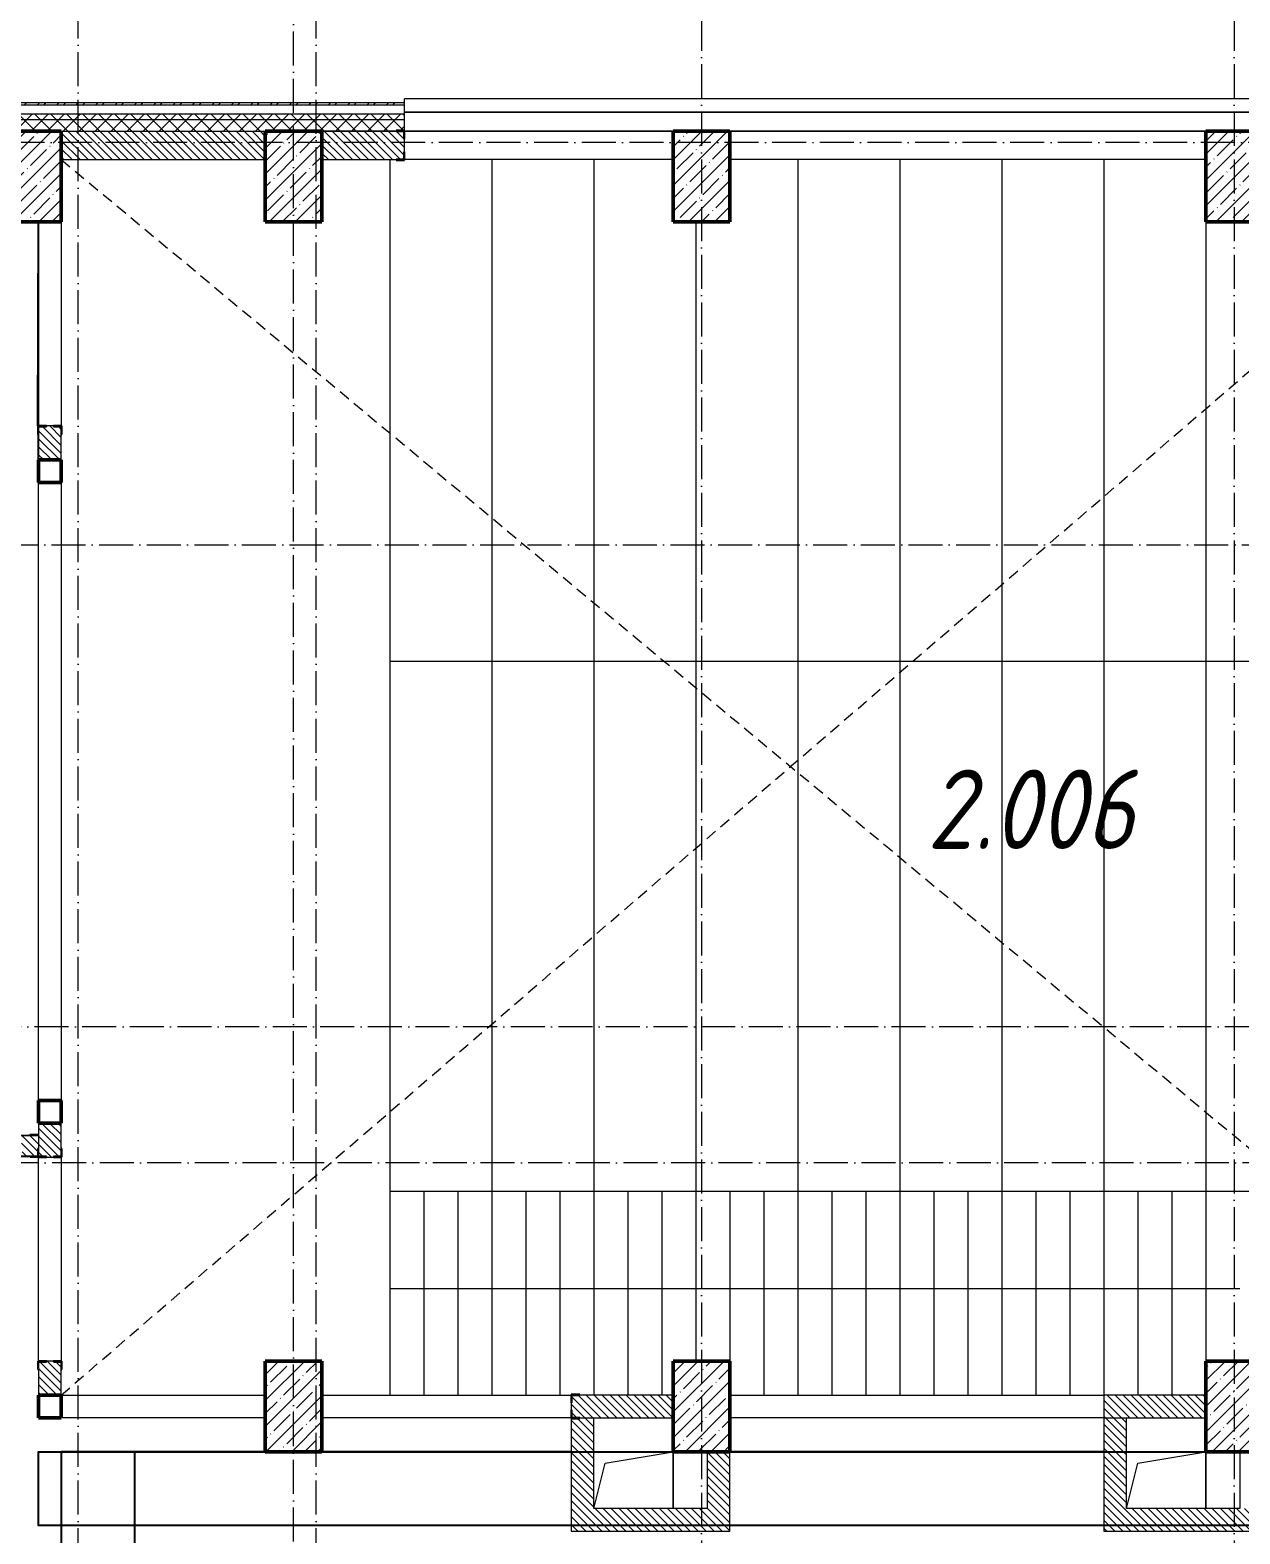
# Model space of a CAD drawing. Header units: millimetres. Extents: x -12989 to 629078, y -109036 to 555275.
# Drawn here: x 50585 to 61260, y 137020 to 150287 of the extents above; entities that cross this region are included whole.
import ezdxf

# ---------------------------------------------------------------- set-up
doc = ezdxf.new("R2010")
doc.units = ezdxf.units.MM
doc.linetypes.add('200_ШТРИХ_ш1п0_6_', pattern=[160, 100, -60])
doc.linetypes.add('50_200_ШТРИХ_1Т_ш5_п1_п1_', pattern=[700, 500, -100, 0, -100])
for name, color, linetype, lineweight in [('A-DETL-____-OTLN-3', 7, '200_ШТРИХ_ш1п0_6_', 9), ('A-FLOR-____-OTLN', 7, 'Continuous', 9), ('A-GENM-____-MCUT', 7, 'Continuous', 25), ('A-GENM-____-OTLN', 7, 'Continuous', 9), ('A-GENM-____-OTLN-1', 7, 'Continuous', 25), ('A-GLAZ-____-OTLN', 7, 'Continuous', 9), ('A-WALL-____-MCUT', 7, 'Continuous', 13), ('A-WALL-____-MCUT-1', 7, 'Continuous', 9), ('A-WALL-____-OTLN', 7, 'Continuous', 9), ('A-WALL-____-PATT-1', 7, 'Continuous', 9), ('A-WALL-FNSH-MCUT-1', 7, 'Continuous', 9), ('I-WALL-____-OTLN', 7, 'Continuous', 9), ('S-COLS-____-MCUT', 7, 'Continuous', 50), ('S-COLS-____-OTLN', 7, 'Continuous', 9), ('S-GRID-____-OTLN-1', 7, '50_200_ШТРИХ_1Т_ш5_п1_п1_', 9), ('S-STRS-____-OTLN-1', 7, 'Continuous', 9), ('Марки помещений', 7, 'Continuous', 9)]:
    doc.layers.add(name, color=color, linetype=linetype, lineweight=lineweight)
doc.styles.add('ISOCPEUR_I_2', font='isocpeui.ttf', dxfattribs={"width": 0.85, "height": 2.3})
pattern_1 = [(45, (43259.71, 63713.66), (-70.71068, 70.71068), []), (135, (43259.71, 63713.66), (-70.71068, -70.71068), [])]
pattern_2 = [(135, (43259.71, 63713.66), (-35.35534, -35.35534), [])]

# ---------------------------------------------------------------- blocks, each defined once
blk = doc.blocks.new('BSC_Колонна _Прямоугольная - 500х800-25984396-АР1_План отверстий 2 этажа в осях 1-64_Ю-ЯЯ')
at = {"layer": 'S-COLS-____-OTLN'}
h = blk.add_hatch(dxfattribs=at)
h.set_pattern_fill('FP_14', color=256, style=0, pattern_type=2)
h.set_pattern_definition([(45, (-9650, -85281.04), (-114.04925, 114.04925), []), (45, (-9535.95, -85281.04), (-114.04925, 114.04925), [201.613, -40.323, 3.353, -36.97])])
h.paths.add_polyline_path([(-250, -400), (250, -400), (250, 400), (-250, 400)], flags=0)
at = {"layer": 'S-COLS-____-MCUT'}
for p, q in [((250, 400), (-250, 400)), ((-250, 400), (-250, -400)), ((250, -400), (250, 400)), ((-250, -400), (250, -400))]:
    blk.add_line(p, q, dxfattribs=at)
blk = doc.blocks.new('BSC_Колонна _Прямоугольная - 500х800-V9-АР1_План отверстий 2 этажа в осях 1-64_Ю-ЯЯ')
at = {"layer": 'S-COLS-____-OTLN'}
h = blk.add_hatch(dxfattribs=at)
h.set_pattern_fill('FP_15', color=256, style=0, pattern_type=2)
h.set_pattern_definition([(45, (-9650, -74431.04), (-114.04925, 114.04925), []), (45, (-9535.95, -74431.04), (-114.04925, 114.04925), [201.613, -40.323, 3.353, -36.97])])
h.paths.add_polyline_path([(-250, -400), (250, -400), (250, 400), (-250, 400)], flags=0)
at = {"layer": 'S-COLS-____-MCUT'}
for p, q in [((250, 400), (-250, 400)), ((-250, 400), (-250, -400)), ((250, -400), (250, 400)), ((-250, -400), (250, -400))]:
    blk.add_line(p, q, dxfattribs=at)
blk = doc.blocks.new('BSC_Колонна _Прямоугольная - 500х800-V63-АР1_План отверстий 2 этажа в осях 1-64_Ю-ЯЯ')
at = {"layer": 'S-COLS-____-OTLN'}
h = blk.add_hatch(dxfattribs=at)
h.set_pattern_fill('FP_74', color=256, style=0, pattern_type=2)
h.set_pattern_definition([(45, (-13250, -85281.04), (-114.04925, 114.04925), []), (45, (-13135.95, -85281.04), (-114.04925, 114.04925), [201.613, -40.323, 3.353, -36.97])])
h.paths.add_polyline_path([(-250, -400), (250, -400), (250, 400), (-250, 400)], flags=0)
at = {"layer": 'S-COLS-____-MCUT'}
for p, q in [((250, 400), (-250, 400)), ((-250, 400), (-250, -400)), ((250, -400), (250, 400)), ((-250, -400), (250, -400))]:
    blk.add_line(p, q, dxfattribs=at)
blk = doc.blocks.new('BSC_Колонна _Прямоугольная - 500х800-V64-АР1_План отверстий 2 этажа в осях 1-64_Ю-ЯЯ')
at = {"layer": 'S-COLS-____-OTLN'}
h = blk.add_hatch(dxfattribs=at)
h.set_pattern_fill('FP_75', color=256, style=0, pattern_type=2)
h.set_pattern_definition([(45, (-17950, -85281.04), (-114.04925, 114.04925), []), (45, (-17835.95, -85281.04), (-114.04925, 114.04925), [201.613, -40.323, 3.353, -36.97])])
h.paths.add_polyline_path([(-250, -400), (250, -400), (250, 400), (-250, 400)], flags=0)
at = {"layer": 'S-COLS-____-MCUT'}
for p, q in [((250, 400), (-250, 400)), ((-250, 400), (-250, -400)), ((250, -400), (250, 400)), ((-250, -400), (250, -400))]:
    blk.add_line(p, q, dxfattribs=at)
blk = doc.blocks.new('BSC_Колонна _Прямоугольная - 500х800-V65-АР1_План отверстий 2 этажа в осях 1-64_Ю-ЯЯ')
at = {"layer": 'S-COLS-____-OTLN'}
h = blk.add_hatch(dxfattribs=at)
h.set_pattern_fill('FP_76', color=256, style=0, pattern_type=2)
h.set_pattern_definition([(45, (-13250, -74431.04), (-114.04925, 114.04925), []), (45, (-13135.95, -74431.04), (-114.04925, 114.04925), [201.613, -40.323, 3.353, -36.97])])
h.paths.add_polyline_path([(-250, -400), (250, -400), (250, 400), (-250, 400)], flags=0)
at = {"layer": 'S-COLS-____-MCUT'}
for p, q in [((250, 400), (-250, 400)), ((-250, 400), (-250, -400)), ((250, -400), (250, 400)), ((-250, -400), (250, -400))]:
    blk.add_line(p, q, dxfattribs=at)
blk = doc.blocks.new('BSC_Колонна _Прямоугольная - 500х800-V66-АР1_План отверстий 2 этажа в осях 1-64_Ю-ЯЯ')
at = {"layer": 'S-COLS-____-OTLN'}
h = blk.add_hatch(dxfattribs=at)
h.set_pattern_fill('FP_77', color=256, style=0, pattern_type=2)
h.set_pattern_definition([(45, (-17950, -74431.04), (-114.04925, 114.04925), []), (45, (-17835.95, -74431.04), (-114.04925, 114.04925), [201.613, -40.323, 3.353, -36.97])])
h.paths.add_polyline_path([(-250, -400), (250, -400), (250, 400), (-250, 400)], flags=0)
at = {"layer": 'S-COLS-____-MCUT'}
for p, q in [((250, 400), (-250, 400)), ((-250, 400), (-250, -400)), ((250, -400), (250, 400)), ((-250, -400), (250, -400))]:
    blk.add_line(p, q, dxfattribs=at)
blk = doc.blocks.new('BSC_Колонна _Прямоугольная - 500х800-V91-АР1_План отверстий 2 этажа в осях 1-64_Ю-ЯЯ')
at = {"layer": 'S-COLS-____-OTLN'}
h = blk.add_hatch(dxfattribs=at)
h.set_pattern_fill('FP_104', color=256, style=0, pattern_type=2)
h.set_pattern_definition([(45, (-7350, -85281.04), (-114.04925, 114.04925), []), (45, (-7235.95, -85281.04), (-114.04925, 114.04925), [201.613, -40.323, 3.353, -36.97])])
h.paths.add_polyline_path([(-250, -400), (250, -400), (250, 400), (-250, 400)], flags=0)
at = {"layer": 'S-COLS-____-MCUT'}
for p, q in [((250, 400), (-250, 400)), ((-250, 400), (-250, -400)), ((250, -400), (250, 400)), ((-250, -400), (250, -400))]:
    blk.add_line(p, q, dxfattribs=at)
blk = doc.blocks.new('Отлив_СКБ - Отлив витража_120_НВФ-31886523-АР1_План отверстий 2 этажа в осях 1-64_Ю-ЯЯ')
at = {"layer": 'A-GLAZ-____-OTLN'}
for p, q in [((0, 83), (0, 120)), ((9500, 120), (0, 120)), ((0, 2), (9500, 2)), ((9500, 120), (9500, 83)), ((9500, 0), (0, 0))]:
    blk.add_line(p, q, dxfattribs=at)
blk = doc.blocks.new('Фахверк_СКБ_Уголок - 250_2700-27497298-АР1_План отверстий 2 этажа в осях 1-64_Ю-ЯЯ')
at = {"layer": 'A-GENM-____-MCUT'}
for p, q in [((200, 181), (125, 181)), ((125, 181), (125, 106)), ((131, 106), (131, 175)), ((131, 175), (200, 175)), ((200, 175), (200, 181)), ((125, 106), (131, 106)), ((131, -6), (125, -6)), ((125, -6), (125, -81)), ((125, -81), (200, -81)), ((131, -75), (131, -6)), ((200, -75), (131, -75)), ((200, -81), (200, -75))]:
    blk.add_line(p, q, dxfattribs=at)
blk = doc.blocks.new('AR_Отверстие прямоугольное _в плите_ - AR_Отверстие прямоугольное _в плите_-30553029-АР1_План отверстий 2 этажа в осях 1-64_Ю-ЯЯ')
at = {"layer": 'A-GENM-____-OTLN'}
for p, q in [((350, 250), (-350, 250)), ((-350, -250), (-250, 150)), ((-250, 150), (350, 250)), ((350, -250), (350, 250))]:
    blk.add_line(p, q, dxfattribs=at)
blk = doc.blocks.new('Фахверк_СКБ_Уголок - 200_3550-28267367-АР1_План отверстий 2 этажа в осях 1-64_Ю-ЯЯ')
at = {"layer": 'A-GENM-____-MCUT'}
for p, q in [((200, 156), (125, 156)), ((125, 156), (125, 81)), ((131, 81), (131, 150)), ((131, 150), (200, 150)), ((200, 150), (200, 156)), ((125, 81), (131, 81)), ((131, 19), (125, 19)), ((125, 19), (125, -56)), ((131, -50), (131, 19)), ((125, -56), (200, -56)), ((200, -50), (131, -50)), ((200, -56), (200, -50))]:
    blk.add_line(p, q, dxfattribs=at)
blk = doc.blocks.new('BSC_Колонна _Прямоугольная1 - 200х200 _металл_-35205626-АР1_План отверстий 2 этажа в осях 1-64_Ю-ЯЯ')
at = {"layer": 'S-COLS-____-MCUT'}
for p, q in [((100, 100), (-100, 100)), ((-100, 100), (-100, -100)), ((100, -100), (100, 100)), ((-100, -100), (100, -100))]:
    blk.add_line(p, q, dxfattribs=at)
blk = doc.blocks.new('BSC_Колонна _Прямоугольная1 - 200х200 _металл_-35201446-АР1_План отверстий 2 этажа в осях 1-64_Ю-ЯЯ')
at = {"layer": 'S-COLS-____-MCUT'}
for p, q in [((100, 100), (-100, 100)), ((-100, 100), (-100, -100)), ((100, -100), (100, 100)), ((-100, -100), (100, -100))]:
    blk.add_line(p, q, dxfattribs=at)
blk = doc.blocks.new('2этаж')
at = {"layer": 'S-GRID-____-OTLN-1', "color": 251, "ltscale": 0.6, "true_color": 0x636466}
for p, q in [((-7841.7, 511907.5), (-7841.7, 549908.8)), ((-5941.7, 512090.5), (-5941.7, 549908.8)), ((-2341.7, 549908.8), (-2341.7, 511907.5)), ((2358.3, 549908.8), (2358.3, 511907.5)), ((-5741.7, 511907.5), (-5741.7, 549644.2)), ((88482.7, 544597), (-20260.4, 544597)), ((-20260.4, 541047), (88482.7, 541047)), ((31562.9, 536797), (-20260.4, 536797)), ((17013.3, 535597), (-20260.4, 535597))]:
    blk.add_line(p, q, dxfattribs=at)

msp = doc.modelspace()

# ---------------------------------------------------------------- hatches: boundary and pattern name
at = {"layer": 'A-WALL-____-PATT-1'}
h = msp.add_hatch(dxfattribs=at)
h.set_pattern_fill('FP_3', color=256, style=0, pattern_type=2)
h.set_pattern_definition([(45, (43259.71, 63713.66), (-85.53659, 85.53659), []), (45, (43316.74, 63713.66), (-85.53659, 85.53659), [])])
h.paths.add_polyline_path([(67127.2115, 149624.7006), (67127.2115, 149644.7006), (63389.7115, 149644.7006), (63389.7115, 149624.7006), (67105.7894, 149624.7006)], flags=0)
h.paths.add_polyline_path([(53889.7115, 149624.7006), (53889.7115, 149644.7006), (40579.7115, 149644.7006), (40579.7115, 149624.7006), (53849.5344, 149624.7006)], flags=0)
h = msp.add_hatch(dxfattribs=at)
h.set_pattern_fill('FP_1', color=256, style=0, pattern_type=2)
h.set_pattern_definition(pattern_1)
h.paths.add_polyline_path([(63389.7115, 149494.7006), (66959.7115, 149494.7006), (66959.7115, 149544.7006), (63389.7115, 149544.7006)], flags=0)
h.paths.add_polyline_path([(53849.5344, 149494.7006), (53889.7115, 149494.7006), (53889.7115, 149544.7006), (40809.7115, 149544.7006), (40809.7115, 149494.7006), (50314.533, 149494.7006)], flags=0)
h = msp.add_hatch(dxfattribs=at)
h.set_pattern_fill('FP_1', color=256, style=0, pattern_type=2)
h.set_pattern_definition(pattern_1)
h.paths.add_polyline_path([(66259.7115, 149394.7006), (66959.7115, 149394.7006), (66959.7115, 149494.7006), (63389.7115, 149494.7006), (63389.7115, 149400.7006), (63464.7115, 149400.7006), (63464.7115, 149394.7006), (66222.039, 149394.7006)], flags=0)
h.paths.add_polyline_path([(53159.7115, 149394.7006), (53814.7115, 149394.7006), (53814.7115, 149400.7006), (53889.7115, 149400.7006), (53889.7115, 149494.7006), (40809.7115, 149494.7006), (40809.7115, 149394.7006), (52659.7115, 149394.7006)], flags=0)
h = msp.add_hatch(dxfattribs=at)
h.set_pattern_fill('FP_6', color=256, style=0, pattern_type=2)
h.set_pattern_definition(pattern_2)
h.paths.add_polyline_path([(52659.7115, 149144.7006), (52659.7115, 149394.7006), (50859.7115, 149394.7006), (50859.7115, 149144.7006)], flags=0)
h = msp.add_hatch(dxfattribs=at)
h.set_pattern_fill('FP_6', color=256, style=0, pattern_type=2)
h.set_pattern_definition(pattern_2)
h.paths.add_polyline_path([(53849.5344, 149144.7006), (53883.7115, 149144.7006), (53883.7115, 149213.7006), (53889.7115, 149213.7006), (53889.7115, 149325.7006), (53883.7115, 149325.7006), (53883.7115, 149394.7006), (53159.7115, 149394.7006), (53159.7115, 149144.7006), (53814.7115, 149144.7006)], flags=0)
h = msp.add_hatch(dxfattribs=at)
h.set_pattern_fill('FP_6', color=256, style=0, pattern_type=2)
h.set_pattern_definition(pattern_2)
h.paths.add_polyline_path([(50659.7115, 146494.7006), (50859.7115, 146494.7006), (50859.7115, 146788.7006), (50790.7115, 146788.7006), (50790.7115, 146794.7006), (50728.7115, 146794.7006), (50728.7115, 146788.7006), (50659.7115, 146788.7006), (50659.7115, 146588.7006)], flags=0)
h = msp.add_hatch(dxfattribs=at)
h.set_pattern_fill('FP_6', color=256, style=0, pattern_type=2)
h.set_pattern_definition(pattern_2)
h.paths.add_polyline_path([(50779.7115, 138244.7006), (50859.7115, 138244.7006), (50859.7115, 138538.7006), (50790.7115, 138538.7006), (50790.7115, 138544.7006), (50728.7115, 138544.7006), (50728.7115, 138538.7006), (50659.7115, 138538.7006), (50659.7115, 138244.7006)], flags=0)
h.paths.add_polyline_path([(50790.7115, 140344.7006), (50790.7115, 140350.7006), (50859.7115, 140350.7006), (50859.7115, 140644.7006), (50659.7115, 140644.7006), (50659.7115, 140350.7006), (50728.7115, 140350.7006), (50728.7115, 140344.7006)], flags=0)
h = msp.add_hatch(dxfattribs=at)
h.set_pattern_fill('FP_6', color=256, style=0, pattern_type=2)
h.set_pattern_definition(pattern_2)
h.paths.add_polyline_path([(50653.7115, 140344.7006), (50653.7115, 140419.7006), (50659.7115, 140419.7006), (50659.7115, 140544.7006), (50515.7115, 140544.7006), (50515.7115, 140475.7006), (50509.7115, 140475.7006), (50509.7115, 140413.7006), (50515.7115, 140413.7006), (50515.7115, 140344.7006), (50584.7115, 140344.7006)], flags=0)
h = msp.add_hatch(dxfattribs=at)
h.set_pattern_fill('FP_6', color=256, style=0, pattern_type=2)
h.set_pattern_definition(pattern_2)
h.paths.add_polyline_path([(55617.035, 138044.7006), (56259.7115, 138044.7006), (56259.7115, 138244.7006), (55365.7115, 138244.7006), (55365.7115, 138175.7006), (55359.7115, 138175.7006), (55359.7115, 138113.7006), (55365.7115, 138113.7006), (55365.7115, 138044.7006), (55434.7115, 138044.7006)], flags=0)
h = msp.add_hatch(dxfattribs=at)
h.set_pattern_fill('FP_6', color=256, style=0, pattern_type=2)
h.set_pattern_definition(pattern_2)
h.paths.add_polyline_path([(60059.7115, 138044.7006), (60959.7115, 138044.7006), (60959.7115, 138244.7006), (60059.7115, 138244.7006)], flags=0)
h = msp.add_hatch(dxfattribs=at)
h.set_pattern_fill('FP_6', color=256, style=0, pattern_type=2)
h.set_pattern_definition(pattern_2)
h.paths.add_polyline_path([(55359.7115, 137044.7006), (55559.7115, 137044.7006), (55559.7115, 138044.7006), (55434.7115, 138044.7006), (55434.7115, 138038.7006), (55359.7115, 138038.7006), (55359.7115, 137082.374)], flags=0)
h = msp.add_hatch(dxfattribs=at)
h.set_pattern_fill('FP_6', color=256, style=0, pattern_type=2)
h.set_pattern_definition(pattern_2)
h.paths.add_polyline_path([(60259.7115, 137044.7006), (60259.7115, 138044.7006), (60059.7115, 138044.7006), (60059.7115, 137044.7006)], flags=0)
h = msp.add_hatch(dxfattribs=at)
h.set_pattern_fill('FP_6', color=256, style=0, pattern_type=2)
h.set_pattern_definition(pattern_2)
h.paths.add_polyline_path([(56759.7115, 137244.7006), (56759.7115, 137744.7006), (56559.7115, 137744.7006), (56559.7115, 137244.7006)], flags=0)
h = msp.add_hatch(dxfattribs=at)
h.set_pattern_fill('FP_6', color=256, style=0, pattern_type=2)
h.set_pattern_definition(pattern_2)
h.paths.add_polyline_path([(55559.7115, 137044.7006), (56759.7115, 137044.7006), (56759.7115, 137244.7006), (55559.7115, 137244.7006), (55559.7115, 137082.374)], flags=0)
h = msp.add_hatch(dxfattribs=at)
h.set_pattern_fill('FP_6', color=256, style=0, pattern_type=2)
h.set_pattern_definition(pattern_2)
h.paths.add_polyline_path([(60259.7115, 137044.7006), (61459.7115, 137044.7006), (61459.7115, 137244.7006), (60259.7115, 137244.7006), (60259.7115, 137082.374)], flags=0)

# ---------------------------------------------------------------- linework, layer by layer
for points in [[(50659.7115, 148594.7006), (50359.7115, 148594.7006), (50359.7115, 149144.7006)], [(50653.7115, 146794.7006), (50659.7115, 148594.7006)], [(50659.7115, 146788.7006), (50659.7115, 148594.7006)], [(50659.7115, 146494.7006), (50659.7115, 146794.7006)], [(50659.7115, 140532.2006), (45909.7115, 140544.7006), (45909.7115, 140944.7006), (43509.7115, 140944.7006), (43509.7115, 140544.7006), (41309.7115, 140544.7006)], [(50659.7115, 140350.7006), (48809.7115, 140350.7006)], [(55359.7115, 137744.7006), (50859.7115, 137744.7006), (50859.7115, 131494.7006), (66359.7115, 131494.7006), (66709.7115, 131494.7006), (66709.7115, 134394.7006), (66259.7115, 134394.7006), (66259.7115, 134894.7006), (66709.7115, 134894.7006), (66709.7115, 137744.7006), (61459.7115, 137744.7006)], [(60059.7115, 137744.7006), (56759.7115, 137744.7006)]]:
    msp.add_lwpolyline(points)
for points in [[(66159.7115, 137094.7006), (50659.7115, 137094.7006), (50659.7115, 137744.7006), (66159.7115, 137744.7006)], [(50859.7115, 131494.7006), (51509.7115, 131494.7006), (51509.7115, 137744.7006), (50859.7115, 137744.7006)]]:
    msp.add_lwpolyline(points, close=True)
at = {"layer": 'A-DETL-____-OTLN-3'}
for p, q in [((50859.7115, 138244.7006), (63509.7115, 149144.7006)), ((50859.7115, 149144.7006), (63959.7115, 138244.7006))]:
    msp.add_line(p, q, dxfattribs=at)
at = {"layer": 'A-FLOR-____-OTLN'}
for p, q in [((55559.7115, 137744.7006), (56259.7115, 137744.7006)), ((56259.7115, 137744.7006), (56259.7115, 137244.7006)), ((60259.7115, 137744.7006), (60959.7115, 137744.7006)), ((60959.7115, 137744.7006), (60959.7115, 137244.7006))]:
    msp.add_line(p, q, dxfattribs=at)
at = {"layer": 'A-WALL-____-MCUT'}
for p, q in [((53889.7115, 149624.7006), (40579.7115, 149624.7006)), ((53889.7115, 149400.7006), (53889.7115, 149624.7006)), ((50859.7115, 149394.7006), (52659.7115, 149394.7006)), ((53889.7115, 149213.7006), (53889.7115, 149325.7006)), ((50859.7115, 149144.7006), (52659.7115, 149144.7006)), ((53159.7115, 149144.7006), (53814.7115, 149144.7006)), ((50790.7115, 146794.7006), (50728.7115, 146794.7006)), ((50659.7115, 146719.7006), (50659.7115, 146494.7006)), ((50859.7115, 146494.7006), (50859.7115, 146719.7006)), ((50659.7115, 140644.7006), (50659.7115, 140419.7006)), ((50859.7115, 140419.7006), (50859.7115, 140644.7006)), ((50659.7115, 140544.7006), (50584.7115, 140544.7006)), ((50584.7115, 140344.7006), (50653.7115, 140344.7006)), ((50728.7115, 140344.7006), (50790.7115, 140344.7006)), ((50790.7115, 138544.7006), (50728.7115, 138544.7006)), ((50659.7115, 138469.7006), (50659.7115, 138244.7006)), ((50859.7115, 138244.7006), (50859.7115, 138469.7006)), ((55359.7115, 138175.7006), (55359.7115, 138113.7006)), ((56259.7115, 138244.7006), (55434.7115, 138244.7006)), ((60059.7115, 138244.7006), (60059.7115, 137044.7006)), ((60959.7115, 138244.7006), (60059.7115, 138244.7006)), ((55359.7115, 138038.7006), (55359.7115, 137044.7006)), ((55434.7115, 138044.7006), (56259.7115, 138044.7006)), ((55559.7115, 137244.7006), (55559.7115, 138044.7006)), ((60059.7115, 138044.7006), (60959.7115, 138044.7006)), ((60259.7115, 137244.7006), (60259.7115, 138044.7006)), ((56559.7115, 137744.7006), (56559.7115, 137244.7006)), ((56759.7115, 137044.7006), (56759.7115, 137744.7006)), ((61259.7115, 137744.7006), (61259.7115, 137244.7006)), ((56559.7115, 137244.7006), (55559.7115, 137244.7006)), ((61259.7115, 137244.7006), (60259.7115, 137244.7006)), ((55359.7115, 137044.7006), (56759.7115, 137044.7006)), ((60059.7115, 137044.7006), (61459.7115, 137044.7006))]:
    msp.add_line(p, q, dxfattribs=at)
at = {"layer": 'A-WALL-____-MCUT-1'}
for p, q in [((53889.7115, 149544.7006), (40809.7115, 149544.7006)), ((53889.7115, 149494.7006), (40809.7115, 149494.7006)), ((53159.7115, 149394.7006), (53814.7115, 149394.7006)), ((53814.7115, 149394.7006), (53159.7115, 149394.7006))]:
    msp.add_line(p, q, dxfattribs=at)
at = {"layer": 'A-WALL-____-OTLN'}
for p, q in [((56259.7115, 149394.7006), (53889.7115, 149394.7006)), ((53889.7115, 149394.7006), (56259.7115, 149394.7006)), ((60959.7115, 149394.7006), (56759.7115, 149394.7006)), ((56759.7115, 149394.7006), (60959.7115, 149394.7006)), ((56259.7115, 149144.7006), (53889.7115, 149144.7006)), ((60959.7115, 149144.7006), (56759.7115, 149144.7006))]:
    msp.add_line(p, q, dxfattribs=at)
at = {"layer": 'A-WALL-FNSH-MCUT-1'}
for p, q in [((53889.7115, 149644.7006), (40559.7115, 149644.7006)), ((53889.7115, 149624.7006), (53889.7115, 149644.7006))]:
    msp.add_line(p, q, dxfattribs=at)
at = {"layer": 'I-WALL-____-OTLN'}
for p, q in [((50659.7115, 146794.7006), (50659.7115, 148594.7006)), ((50859.7115, 148594.7006), (50859.7115, 146794.7006)), ((50659.7115, 140844.7006), (50659.7115, 146294.7006)), ((50859.7115, 146294.7006), (50859.7115, 140844.7006)), ((50659.7115, 138544.7006), (50659.7115, 140344.7006)), ((50859.7115, 140344.7006), (50859.7115, 138544.7006)), ((50859.7115, 138244.7006), (52659.7115, 138244.7006)), ((53159.7115, 138244.7006), (55359.7115, 138244.7006)), ((56759.7115, 138244.7006), (60059.7115, 138244.7006)), ((52659.7115, 138044.7006), (50859.7115, 138044.7006)), ((55359.7115, 138044.7006), (53159.7115, 138044.7006)), ((60059.7115, 138044.7006), (56759.7115, 138044.7006))]:
    msp.add_line(p, q, dxfattribs=at)
at = {"layer": 'S-STRS-____-OTLN-1'}
for p, q in [((53759.7115, 149144.7006), (53759.7115, 140044.7006)), ((53759.7115, 149144.7006), (53759.7115, 140044.7006)), ((54659.7115, 149144.7006), (54659.7115, 140044.7006)), ((54659.7115, 149144.7006), (54659.7115, 140044.7006)), ((55559.7115, 149144.7006), (55559.7115, 140044.7006)), ((55559.7115, 149144.7006), (55559.7115, 140044.7006)), ((57359.7115, 149144.7006), (57359.7115, 140044.7006)), ((57359.7115, 149144.7006), (57359.7115, 140044.7006)), ((58259.7115, 149144.7006), (58259.7115, 140044.7006)), ((58259.7115, 149144.7006), (58259.7115, 140044.7006)), ((59159.7115, 149144.7006), (59159.7115, 140044.7006)), ((59159.7115, 149144.7006), (59159.7115, 140044.7006)), ((60059.7115, 149144.7006), (60059.7115, 140044.7006)), ((60059.7115, 149144.7006), (60059.7115, 140044.7006)), ((56459.7115, 148594.7006), (56459.7115, 140044.7006)), ((56459.7115, 148594.7006), (56459.7115, 140044.7006)), ((60959.7115, 148594.7006), (60959.7115, 140044.7006)), ((60959.7115, 148594.7006), (60959.7115, 140044.7006)), ((53759.7115, 144719.7006), (54659.7115, 144719.7006)), ((54659.7115, 144719.7006), (55559.7115, 144719.7006)), ((55559.7115, 144719.7006), (56459.7115, 144719.7006)), ((56459.7115, 144719.7006), (57359.7115, 144719.7006)), ((57359.7115, 144719.7006), (58259.7115, 144719.7006)), ((58259.7115, 144719.7006), (59159.7115, 144719.7006)), ((59159.7115, 144719.7006), (60059.7115, 144719.7006)), ((60059.7115, 144719.7006), (60959.7115, 144719.7006)), ((60959.7115, 144719.7006), (61859.7115, 144719.7006)), ((53759.7115, 140044.7006), (54659.7115, 140044.7006)), ((53759.7115, 140044.7006), (53759.7115, 138244.7006)), ((53759.7115, 140044.7006), (53759.7115, 138244.7006)), ((54059.7115, 140044.7006), (54059.7115, 138244.7006)), ((54059.7115, 140044.7006), (54059.7115, 138244.7006)), ((54359.7115, 140044.7006), (54659.7115, 140044.7006)), ((54359.7115, 140044.7006), (54359.7115, 138244.7006)), ((54359.7115, 140044.7006), (54359.7115, 138244.7006)), ((54659.7115, 140044.7006), (55559.7115, 140044.7006)), ((54659.7115, 140044.7006), (54659.7115, 138244.7006)), ((54659.7115, 140044.7006), (54659.7115, 138244.7006)), ((54959.7115, 140044.7006), (54959.7115, 138244.7006)), ((54959.7115, 140044.7006), (54959.7115, 138244.7006)), ((55259.7115, 140044.7006), (55559.7115, 140044.7006)), ((55259.7115, 140044.7006), (55259.7115, 138244.7006)), ((55259.7115, 140044.7006), (55259.7115, 138244.7006)), ((55559.7115, 140044.7006), (56459.7115, 140044.7006)), ((55559.7115, 140044.7006), (55559.7115, 138244.7006)), ((55559.7115, 140044.7006), (55559.7115, 138244.7006)), ((55859.7115, 140044.7006), (55859.7115, 138244.7006)), ((55859.7115, 140044.7006), (55859.7115, 138244.7006)), ((56159.7115, 140044.7006), (56459.7115, 140044.7006)), ((56159.7115, 140044.7006), (56159.7115, 138244.7006)), ((56159.7115, 140044.7006), (56159.7115, 138244.7006)), ((56459.7115, 140044.7006), (57359.7115, 140044.7006)), ((56459.7115, 140044.7006), (56459.7115, 138544.7006)), ((56459.7115, 140044.7006), (56459.7115, 138544.7006)), ((56759.7115, 140044.7006), (56759.7115, 138544.7006)), ((56759.7115, 140044.7006), (56759.7115, 138544.7006)), ((57059.7115, 140044.7006), (57359.7115, 140044.7006)), ((57059.7115, 140044.7006), (57059.7115, 138244.7006)), ((57059.7115, 140044.7006), (57059.7115, 138244.7006)), ((57359.7115, 140044.7006), (58259.7115, 140044.7006)), ((57359.7115, 140044.7006), (57359.7115, 138244.7006)), ((57359.7115, 140044.7006), (57359.7115, 138244.7006)), ((57659.7115, 140044.7006), (57659.7115, 138244.7006)), ((57659.7115, 140044.7006), (57659.7115, 138244.7006)), ((57959.7115, 140044.7006), (58259.7115, 140044.7006)), ((57959.7115, 140044.7006), (57959.7115, 138244.7006)), ((57959.7115, 140044.7006), (57959.7115, 138244.7006)), ((58259.7115, 140044.7006), (59159.7115, 140044.7006)), ((58259.7115, 140044.7006), (58259.7115, 138244.7006)), ((58259.7115, 140044.7006), (58259.7115, 138244.7006)), ((58559.7115, 140044.7006), (58559.7115, 138244.7006)), ((58559.7115, 140044.7006), (58559.7115, 138244.7006)), ((58859.7115, 140044.7006), (59159.7115, 140044.7006)), ((58859.7115, 140044.7006), (58859.7115, 138244.7006)), ((58859.7115, 140044.7006), (58859.7115, 138244.7006)), ((59159.7115, 140044.7006), (60059.7115, 140044.7006)), ((59159.7115, 140044.7006), (59159.7115, 138244.7006)), ((59159.7115, 140044.7006), (59159.7115, 138244.7006)), ((59459.7115, 140044.7006), (59459.7115, 138244.7006)), ((59459.7115, 140044.7006), (59459.7115, 138244.7006)), ((59759.7115, 140044.7006), (60059.7115, 140044.7006)), ((59759.7115, 140044.7006), (59759.7115, 138244.7006)), ((59759.7115, 140044.7006), (59759.7115, 138244.7006)), ((60059.7115, 140044.7006), (60959.7115, 140044.7006)), ((60059.7115, 140044.7006), (60059.7115, 138244.7006)), ((60059.7115, 140044.7006), (60059.7115, 138244.7006)), ((60359.7115, 140044.7006), (60359.7115, 138244.7006)), ((60359.7115, 140044.7006), (60359.7115, 138244.7006)), ((60659.7115, 140044.7006), (60959.7115, 140044.7006)), ((60659.7115, 140044.7006), (60659.7115, 138244.7006)), ((60659.7115, 140044.7006), (60659.7115, 138244.7006)), ((60959.7115, 140044.7006), (61859.7115, 140044.7006)), ((60959.7115, 140044.7006), (60959.7115, 138544.7006)), ((60959.7115, 140044.7006), (60959.7115, 138544.7006)), ((53759.7115, 139184.7006), (54059.7115, 139184.7006)), ((54059.7115, 139184.7006), (54359.7115, 139184.7006)), ((54359.7115, 139184.7006), (54659.7115, 139184.7006)), ((54659.7115, 139184.7006), (54959.7115, 139184.7006)), ((54959.7115, 139184.7006), (55259.7115, 139184.7006)), ((55259.7115, 139184.7006), (55559.7115, 139184.7006)), ((55559.7115, 139184.7006), (55859.7115, 139184.7006)), ((55859.7115, 139184.7006), (56159.7115, 139184.7006)), ((56159.7115, 139184.7006), (56459.7115, 139184.7006)), ((56459.7115, 139184.7006), (56759.7115, 139184.7006)), ((56759.7115, 139184.7006), (57059.7115, 139184.7006)), ((57059.7115, 139184.7006), (57359.7115, 139184.7006)), ((57359.7115, 139184.7006), (57659.7115, 139184.7006)), ((57659.7115, 139184.7006), (57959.7115, 139184.7006)), ((57959.7115, 139184.7006), (58259.7115, 139184.7006)), ((58259.7115, 139184.7006), (58559.7115, 139184.7006)), ((58559.7115, 139184.7006), (58859.7115, 139184.7006)), ((58859.7115, 139184.7006), (59159.7115, 139184.7006)), ((59159.7115, 139184.7006), (59459.7115, 139184.7006)), ((59459.7115, 139184.7006), (59759.7115, 139184.7006)), ((59759.7115, 139184.7006), (60059.7115, 139184.7006)), ((60059.7115, 139184.7006), (60359.7115, 139184.7006)), ((60359.7115, 139184.7006), (60659.7115, 139184.7006)), ((60659.7115, 139184.7006), (60959.7115, 139184.7006)), ((60959.7115, 139184.7006), (61259.7115, 139184.7006))]:
    msp.add_line(p, q, dxfattribs=at)

# ---------------------------------------------------------------- block references
msp.add_blockref('2этаж', (58851.3748, -395302.2823))
at = {"layer": 'A-GENM-____-OTLN'}
for p in [(55909.7115, 137494.7006), (60609.7115, 137494.7006)]:
    msp.add_blockref('AR_Отверстие прямоугольное _в плите_ - AR_Отверстие прямоугольное _в плите_-30553029-АР1_План отверстий 2 этажа в осях 1-64_Ю-ЯЯ', p, dxfattribs=at)
at = {"layer": 'A-GENM-____-OTLN-1'}
for name, p, rotation in [('Фахверк_СКБ_Уголок - 250_2700-27497298-АР1_План отверстий 2 этажа в осях 1-64_Ю-ЯЯ', (54014.7115, 149319.7006), 180), ('Фахверк_СКБ_Уголок - 200_3550-28267367-АР1_План отверстий 2 этажа в осях 1-64_Ю-ЯЯ', (50709.7115, 146919.7006), 269.9999999999999), ('Фахверк_СКБ_Уголок - 200_3550-28267367-АР1_План отверстий 2 этажа в осях 1-64_Ю-ЯЯ', (50809.7115, 140219.7006), 89.99999999999991), ('Фахверк_СКБ_Уголок - 200_3550-28267367-АР1_План отверстий 2 этажа в осях 1-64_Ю-ЯЯ', (50709.7115, 138669.7006), 269.9999999999999)]:
    msp.add_blockref(name, p, dxfattribs=dict(at, rotation=rotation))
msp.add_blockref('Фахверк_СКБ_Уголок - 200_3550-28267367-АР1_План отверстий 2 этажа в осях 1-64_Ю-ЯЯ', (55234.7115, 138094.7006), dxfattribs=at)
at = {"layer": 'A-GLAZ-____-OTLN'}
msp.add_blockref('Отлив_СКБ - Отлив витража_120_НВФ-31886523-АР1_План отверстий 2 этажа в осях 1-64_Ю-ЯЯ', (53889.7115, 149561.7006), dxfattribs=at)
at = {"layer": 'S-COLS-____-OTLN'}
for name, p in [('BSC_Колонна _Прямоугольная - 500х800-V91-АР1_План отверстий 2 этажа в осях 1-64_Ю-ЯЯ', (50609.7115, 148994.7006)), ('BSC_Колонна _Прямоугольная - 500х800-25984396-АР1_План отверстий 2 этажа в осях 1-64_Ю-ЯЯ', (52909.7115, 148994.7006)), ('BSC_Колонна _Прямоугольная - 500х800-V63-АР1_План отверстий 2 этажа в осях 1-64_Ю-ЯЯ', (56509.7115, 148994.7006)), ('BSC_Колонна _Прямоугольная - 500х800-V64-АР1_План отверстий 2 этажа в осях 1-64_Ю-ЯЯ', (61209.7115, 148994.7006)), ('BSC_Колонна _Прямоугольная - 500х800-V9-АР1_План отверстий 2 этажа в осях 1-64_Ю-ЯЯ', (52909.7115, 138144.7006)), ('BSC_Колонна _Прямоугольная - 500х800-V65-АР1_План отверстий 2 этажа в осях 1-64_Ю-ЯЯ', (56509.7115, 138144.7006)), ('BSC_Колонна _Прямоугольная - 500х800-V66-АР1_План отверстий 2 этажа в осях 1-64_Ю-ЯЯ', (61209.7115, 138144.7006))]:
    msp.add_blockref(name, p, dxfattribs=at)
at = {"layer": 'S-COLS-____-OTLN', "rotation": 270.0000000000001}
for name, p in [('BSC_Колонна _Прямоугольная1 - 200х200 _металл_-35205626-АР1_План отверстий 2 этажа в осях 1-64_Ю-ЯЯ', (50759.7115, 146394.7006)), ('BSC_Колонна _Прямоугольная1 - 200х200 _металл_-35205626-АР1_План отверстий 2 этажа в осях 1-64_Ю-ЯЯ', (50759.7115, 140744.7006)), ('BSC_Колонна _Прямоугольная1 - 200х200 _металл_-35201446-АР1_План отверстий 2 этажа в осях 1-64_Ю-ЯЯ', (50759.7115, 138144.7006))]:
    msp.add_blockref(name, p, dxfattribs=at)

# ---------------------------------------------------------------- texts
at = {"layer": 'Марки помещений', "insert": (58498.5704, 143763.103), "char_height": 700, "width": 785.65375, "attachment_point": 1, "style": 'ISOCPEUR_I_2'}
msp.add_mtext('2.006', dxfattribs=at)

doc.saveas('drawing.dxf')
